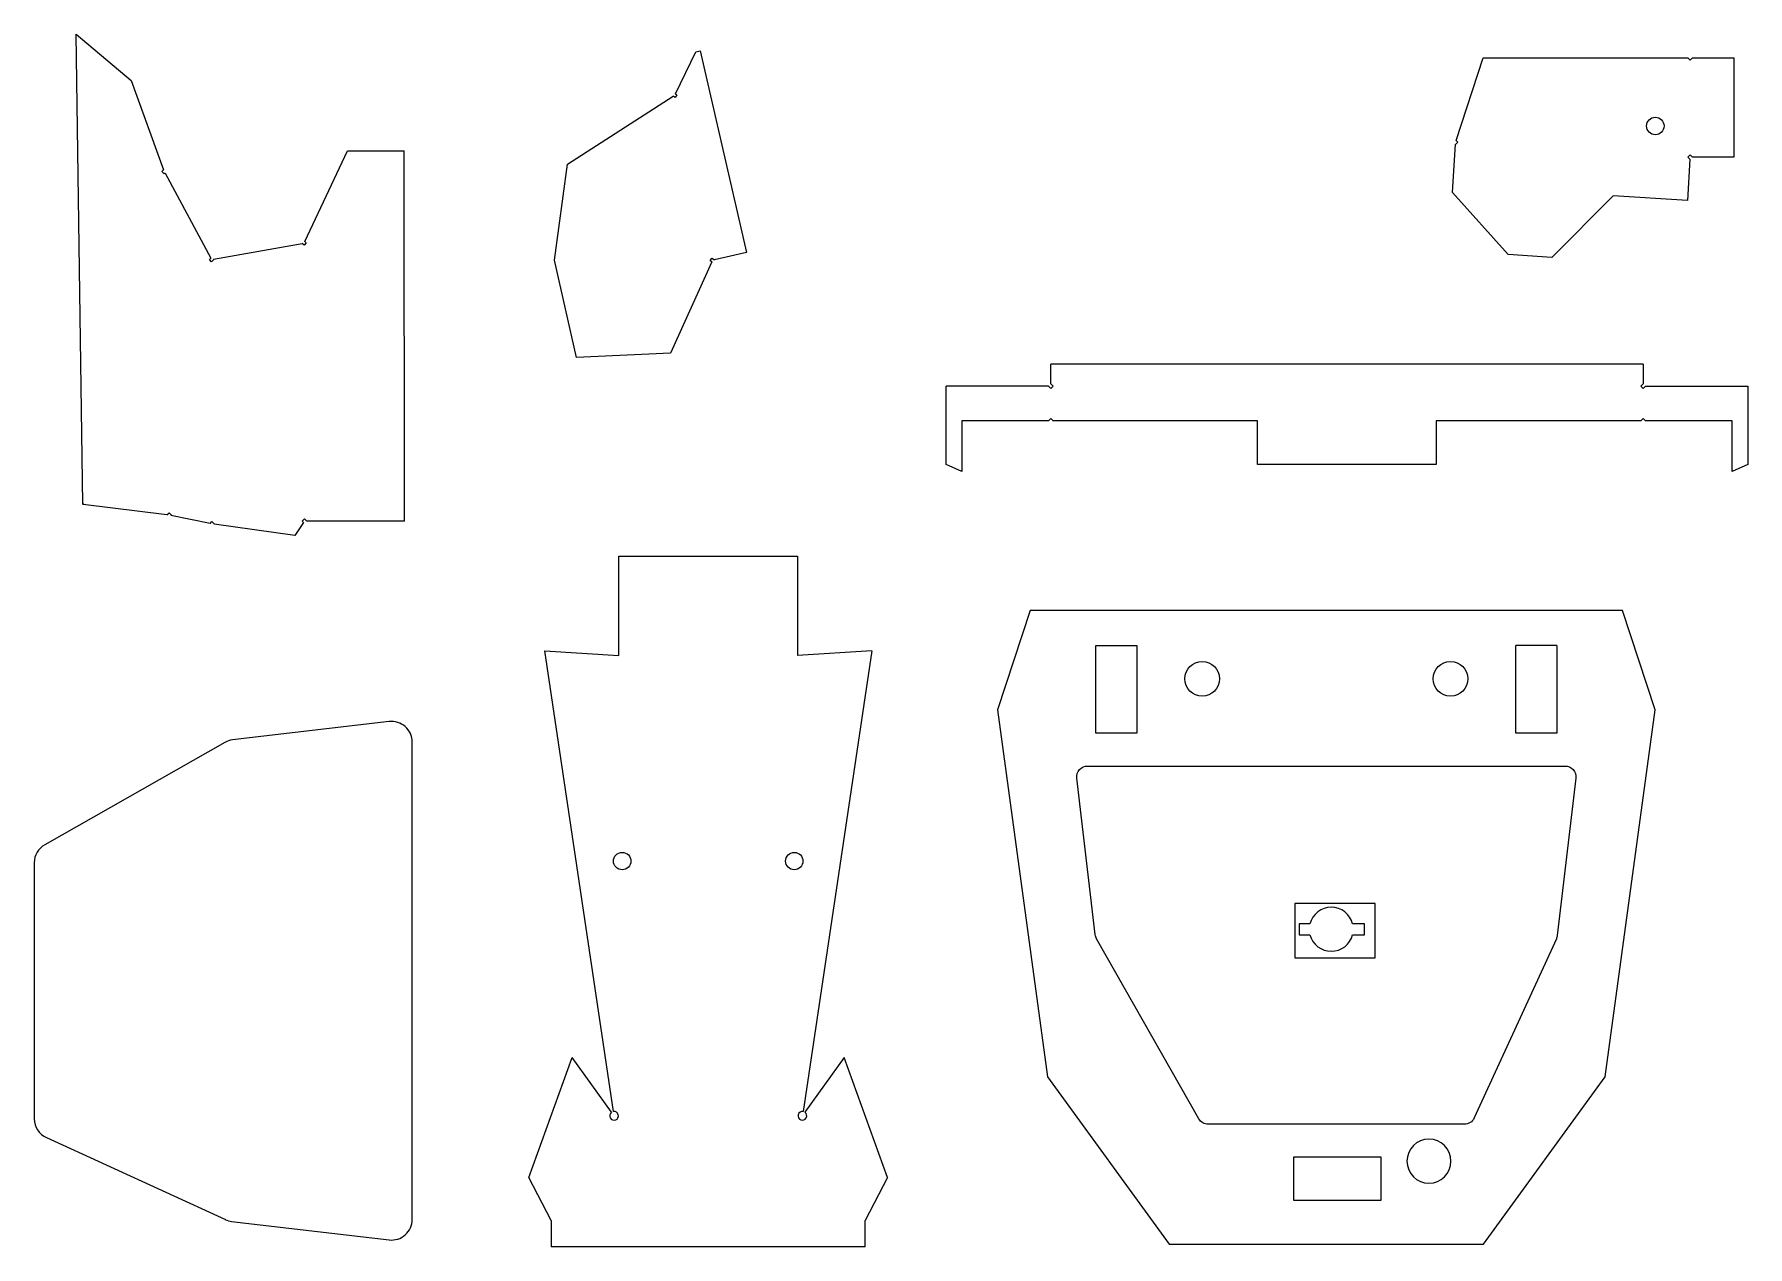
# Model space of a CAD drawing. Header units: inches. Extents: x 19 to 805, y 8 to 565.
import ezdxf

# ---------------------------------------------------------------- set-up
doc = ezdxf.new("R2010")
doc.units = ezdxf.units.IN
doc.header["$MEASUREMENT"] = 0
doc.layers.get('0').update_dxf_attribs({"true_color": 0xc2ced6})

msp = doc.modelspace()

# ---------------------------------------------------------------- linework, layer by layer
for p, q in [((38.11, 564.7, -0.75), (63.34, 543.48, -0.75)), ((41.13, 348.9, -0.75), (38.11, 564.7, -0.75)), ((313.15, 537.33, -0.93), (322.61, 556.65, -0.93)), ((322.61, 556.65, -0.93), (324.56, 557.09, -0.93)), ((324.56, 557.09, -0.93), (345.74, 464.48, -0.93)), ((671.63, 515.98, -1.13), (684.04, 553.94, -1.13)), ((684.04, 553.94, -1.13), (777.98, 553.94, -1.13)), ((779.04, 552.88, -1.13), (777.98, 553.94, -1.13)), ((780.1, 553.94, -1.13), (779.04, 552.88, -1.13)), ((780.1, 553.94, -1.13), (799.04, 553.94, -1.13)), ((799.04, 553.94, -1.13), (799.04, 508.32, -1.13)), ((63.34, 543.48, -0.75), (78.19, 502.41, -0.75)), ((263.55, 505.03, -0.93), (312.12, 536.21, -0.93)), ((313.05, 535.62, -0.93), (312.12, 536.21, -0.93)), ((313.85, 536.89, -0.93), (313.05, 535.62, -0.93)), ((313.15, 537.33, -0.93), (313.85, 536.89, -0.93)), ((669.9, 492.08, -1.13), (671.3, 514.18, -1.13)), ((671.37, 514.12, -1.13), (671.3, 514.18, -1.13)), ((672.43, 515.18, -1.13), (671.37, 514.12, -1.13)), ((671.63, 515.98, -1.13), (672.43, 515.18, -1.13)), ((142.99, 469.6, -0.75), (162.6, 511.15, -0.75)), ((162.6, 511.15, -0.75), (188.6, 511.19, -0.75)), ((188.82, 341.19, -0.75), (188.6, 511.19, -0.75)), ((257.6, 460.93, -0.93), (263.55, 505.03, -0.93)), ((778.98, 507.32, -1.13), (777.77, 488.36, -1.13)), ((777.98, 508.32, -1.13), (779.04, 509.38, -1.13)), ((778.98, 507.32, -1.13), (777.98, 508.32, -1.13)), ((779.04, 509.38, -1.13), (780.1, 508.32, -1.13)), ((799.04, 508.32, -1.13), (780.1, 508.32, -1.13)), ((77.42, 501.63, -0.75), (78.19, 502.41, -0.75)), ((78.48, 500.57, -0.75), (77.42, 501.63, -0.75)), ((78.85, 500.94, -0.75), (78.48, 500.57, -0.75)), ((78.85, 500.94, -0.75), (99.86, 461.96, -0.75)), ((695.53, 463.54, -1.13), (669.9, 492.08, -1.13)), ((743.59, 490.42, -1.13), (715.59, 462.26, -1.13)), ((743.64, 490.37, -1.13), (743.59, 490.42, -1.13)), ((743.65, 490.48, -1.13), (743.64, 490.37, -1.13)), ((743.7, 490.53, -1.13), (743.65, 490.48, -1.13)), ((777.77, 488.36, -1.13), (743.7, 490.53, -1.13)), ((101.14, 461.43, -0.75), (141.75, 468.71, -0.75)), ((142.65, 467.81, -0.75), (141.75, 468.71, -0.75)), ((143.71, 468.88, -0.75), (142.65, 467.81, -0.75)), ((142.99, 469.6, -0.75), (143.71, 468.88, -0.75)), ((345.74, 464.48, -0.93), (331.17, 461.15, -0.93)), ((99.18, 461.27, -0.75), (99.86, 461.96, -0.75)), ((100.24, 460.21, -0.75), (99.18, 461.27, -0.75)), ((101.3, 461.27, -0.75), (100.24, 460.21, -0.75)), ((101.14, 461.43, -0.75), (101.3, 461.27, -0.75)), ((267.82, 416.23, -0.93), (257.6, 460.93, -0.93)), ((329.83, 460.23, -0.93), (310.86, 418.33, -0.93)), ((329.11, 460.68, -0.93), (329.9, 461.95, -0.93)), ((329.83, 460.23, -0.93), (329.11, 460.68, -0.93)), ((329.9, 461.95, -0.93), (331.17, 461.15, -0.93)), ((715.59, 462.26, -1.13), (695.53, 463.54, -1.13)), ((310.86, 418.33, -0.93), (267.82, 416.23, -0.93)), ((757.49, 413.19, -0.8), (485.48, 413.19, -0.8)), ((485.48, 404.25, -0.8), (485.48, 413.19, -0.8)), ((757.49, 413.19, -0.8), (757.49, 404.25, -0.8)), ((484.42, 403.19, -0.8), (437.48, 403.19, -0.8)), ((437.48, 367.19, -0.8), (437.48, 403.19, -0.8)), ((485.48, 402.13, -0.8), (484.42, 403.19, -0.8)), ((485.48, 404.25, -0.8), (486.54, 403.19, -0.8)), ((486.54, 403.19, -0.8), (485.48, 402.13, -0.8)), ((756.43, 403.19, -0.8), (757.49, 404.25, -0.8)), ((757.49, 402.13, -0.8), (756.43, 403.19, -0.8)), ((758.55, 403.19, -0.8), (757.49, 402.13, -0.8)), ((758.55, 403.19, -0.8), (805.49, 403.19, -0.8)), ((805.49, 403.19, -0.8), (805.49, 387.19, -0.8)), ((444.69, 387.19, -0.8), (444.69, 364.04, -0.8)), ((484.42, 387.19, -0.8), (444.69, 387.19, -0.8)), ((484.42, 387.19, -0.8), (485.48, 388.25, -0.8)), ((485.48, 388.25, -0.8), (486.54, 387.19, -0.8)), ((580.48, 387.19, -0.8), (486.54, 387.19, -0.8)), ((580.48, 367.19, -0.8), (580.48, 387.19, -0.8)), ((662.49, 387.19, -0.8), (662.49, 367.19, -0.8)), ((756.43, 387.19, -0.8), (662.49, 387.19, -0.8)), ((756.43, 387.19, -0.8), (757.49, 388.25, -0.8)), ((757.49, 388.25, -0.8), (758.55, 387.19, -0.8)), ((798.28, 387.19, -0.8), (758.55, 387.19, -0.8)), ((798.28, 364.04, -0.8), (798.28, 387.19, -0.8)), ((805.49, 387.19, -0.8), (805.49, 367.19, -0.8)), ((805.49, 387.19, -0.8), (805.49, 387.19, -0.8)), ((444.69, 364.04, -0.8), (437.48, 367.19, -0.8)), ((662.49, 367.19, -0.8), (580.48, 367.19, -0.8)), ((805.49, 367.19, -0.8), (798.28, 364.04, -0.8)), ((41.2, 348.89, -0.75), (41.13, 348.9, -0.75)), ((41.3, 349.32, -0.75), (41.2, 348.89, -0.75)), ((41.28, 348.88, -0.75), (41.3, 349.32, -0.75)), ((79.74, 344.06, -0.75), (41.28, 348.88, -0.75)), ((79.74, 344.06, -0.75), (80.68, 345, -0.75)), ((80.68, 345, -0.75), (81.75, 343.94, -0.75)), ((81.75, 343.94, -0.75), (81.57, 343.76, -0.75)), ((99.52, 340.17, -0.75), (81.57, 343.76, -0.75)), ((99.52, 340.17, -0.75), (100.4, 341.05, -0.75)), ((100.4, 341.05, -0.75), (101.46, 339.99, -0.75)), ((101.46, 339.99, -0.75), (101.33, 339.86, -0.75)), ((138.38, 334.63, -0.75), (101.33, 339.86, -0.75)), ((142.39, 340.49, -0.75), (138.38, 334.63, -0.75)), ((141.76, 341.12, -0.75), (142.82, 342.19, -0.75)), ((142.39, 340.49, -0.75), (141.76, 341.12, -0.75)), ((142.82, 342.19, -0.75), (143.89, 341.13, -0.75)), ((188.82, 341.19, -0.75), (143.89, 341.13, -0.75)), ((287.22, 279.43), (287.22, 325.06)), ((287.22, 325.06), (369.24, 325.06)), ((369.24, 325.06), (369.24, 279.43)), ((476.02, 300.16), (461.1, 254.53)), ((748.03, 300.16), (476.02, 300.16)), ((762.95, 254.53), (748.03, 300.16)), ((506.22, 284.16), (525.02, 284.16)), ((506.22, 243.76), (506.22, 284.16)), ((525.02, 284.16), (525.02, 243.76)), ((717.82, 284.16), (699.02, 284.16)), ((699.02, 243.76), (699.02, 284.16)), ((717.82, 284.16), (717.82, 243.76)), ((284.7, 70.12), (253.16, 281.6)), ((253.16, 281.6), (287.22, 279.43)), ((403.31, 281.6), (369.24, 279.43)), ((403.31, 281.6), (371.76, 70.12)), ((461.1, 254.53), (484.05, 86.09)), ((740, 86.09), (762.95, 254.53)), ((181.69, 249.18), (109.87, 240.72)), ((106.29, 239.54), (23.61, 192.61)), ((192.3, 20.62), (192.3, 239.74)), ((525.02, 243.76), (506.22, 243.76)), ((717.82, 243.76), (699.02, 243.76)), ((502.45, 228.76), (721.57, 228.76)), ((505.95, 151.35), (497.49, 223.17)), ((726.54, 223.17), (718.04, 150.9)), ((18.8, 184.35), (18.8, 66.79)), ((597.48, 165.69, -0.72), (597.48, 140.67, -0.72)), ((634.48, 165.69, -0.72), (597.48, 165.69, -0.72)), ((634.48, 140.67, -0.72), (634.48, 165.69, -0.72)), ((599.48, 156.29, -0.72), (599.48, 151.29, -0.72)), ((604.51, 156.29, -0.72), (599.48, 156.29, -0.72)), ((599.48, 151.29, -0.72), (604.51, 151.29, -0.72)), ((629.48, 156.29, -0.72), (624.08, 156.29, -0.72)), ((624.08, 151.29, -0.72), (629.48, 151.29, -0.72)), ((629.48, 151.29, -0.72), (629.48, 156.29, -0.72)), ((553.5, 66.79), (506.57, 149.47)), ((717.62, 149.41), (679.95, 67.17)), ((597.48, 140.67, -0.72), (634.48, 140.67, -0.72)), ((245.94, 39.86), (265.78, 94.94)), ((283.83, 69.77), (265.78, 94.94)), ((390.69, 94.94), (372.63, 69.77)), ((410.53, 39.86), (390.69, 94.94)), ((484.05, 86.09), (539.91, 9.24)), ((684.14, 9.24), (740, 86.09)), ((675.41, 64.26), (557.85, 64.26)), ((24.34, 58.15), (106.58, 20.49)), ((597.03, 49.26), (637.03, 49.26)), ((597.03, 29.26), (597.03, 49.26)), ((637.03, 49.26), (637.03, 29.26)), ((256.11, 20.06), (245.94, 39.86)), ((410.53, 39.86), (400.35, 20.06)), ((637.03, 29.26), (597.03, 29.26)), ((109.42, 19.69), (181.69, 11.19)), ((256.11, 20.06), (256.11, 8.06)), ((400.35, 8.06), (400.35, 20.06)), ((400.35, 8.06), (256.11, 8.06)), ((539.91, 9.24), (684.14, 9.24))]:
    msp.add_line(p, q)
for centre, radius in [((763.05, 522.59, -1.13), 4), ((555.03, 268.8), 8), ((669.03, 268.8), 8), ((288.73, 185.1), 4), ((367.73, 185.1), 4)]:
    msp.add_circle(centre, radius)
at = {"extrusion": (0, 0, -1)}
msp.add_circle((-659.13, 47.36), 10.1, dxfattribs=at)
for centre, radius, start, end in [((182.8, 239.74), 9.5, 0, 96.72022), ((110.98, 231.28), 9.5, 96.72022, 119.58294), ((28.3, 184.35), 9.5, 119.58294, 180), ((614.29, 153.79, -0.72), 10.1, 14.33109, 165.66891), ((614.29, 153.79, -0.72), 10.1, 194.33109, 345.66891), ((28.3, 66.79), 9.5, 180, 245.39073), ((284.99, 68.14), 2, 125.64609, 98.48309), ((371.47, 68.14), 2, 81.51691, 54.35391), ((110.53, 29.12), 9.5, 245.39073, 263.29016), ((182.8, 20.62), 9.5, 263.29016, 0)]:
    msp.add_arc(centre, radius, start, end)
for centre, start, end in [((-502.45, 223.76), 353.27978, 90), ((-721.57, 223.76), 90, 186.70984), ((-510.91, 151.93), 330.41706, 353.27978), ((-713.07, 151.49), 186.70984, 204.60927), ((-557.85, 69.26), 270, 330.41706), ((-675.41, 69.26), 204.60927, 270)]:
    msp.add_arc(centre, 5, start, end, dxfattribs=at)

doc.saveas('drawing.dxf')
